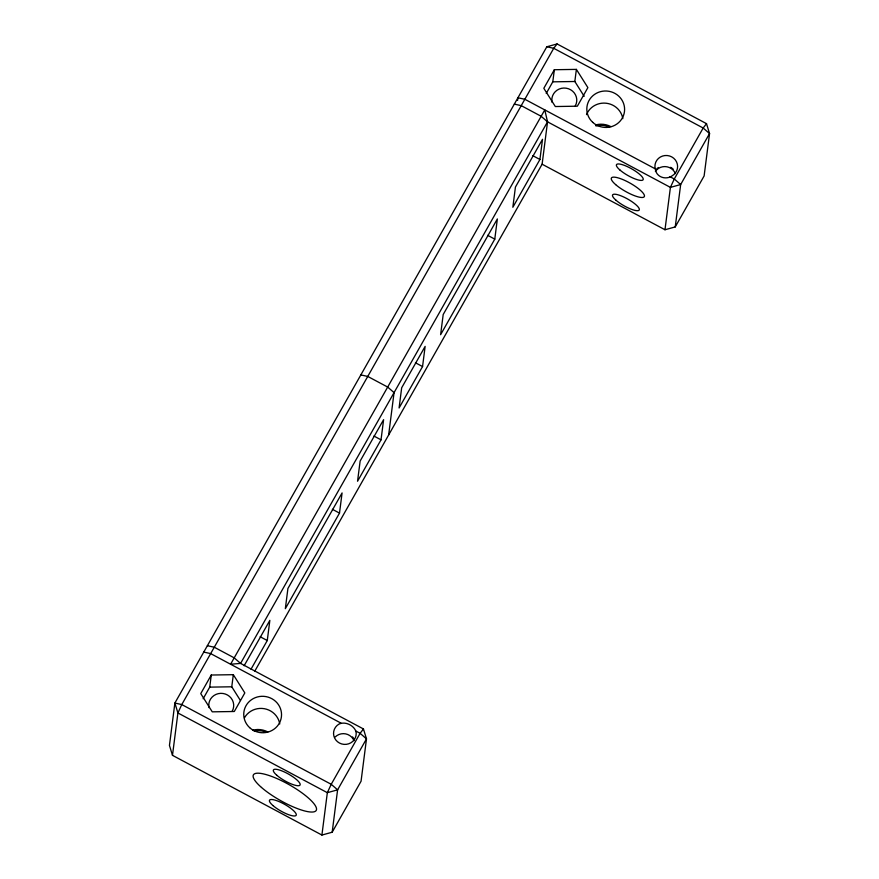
<?xml version="1.0" encoding="UTF-8"?>
<svg xmlns="http://www.w3.org/2000/svg" width="879" height="879" viewBox="0 0 879 879"><rect width="100%" height="100%" fill="white"/><g stroke="black" fill="none" stroke-linecap="round" stroke-linejoin="round"><path stroke-width="1.32" d="M172.482 755.336L177.91 712.968L181.777 704.573L553.726 48.301L557.088 43.95L706.518 123.664L709.551 133.575L704.123 175.954L675.237 226.925L664.985 229.749L542.112 164.208L547.54 121.84L544.771 109.908L230.595 664.227L240.582 663.414L363.456 728.966L366.488 738.876L361.06 781.244L332.174 832.226L321.912 835.05L172.482 755.336L169.449 745.425L174.877 703.046L546.826 46.774L557.088 43.95M203.148 698.739L209.729 687.136L211.279 675.028L233.32 674.687L244.823 692.916L234.297 711.496L212.257 711.836L200.753 693.597L211.279 675.028M240.396 700.464L231.77 686.785L233.32 674.687M251.02 669.205L267.271 640.538L269.853 620.354L244.131 665.755M339.503 513.105L342.085 492.932L287.916 588.501L285.334 608.675L339.503 513.105L332.383 509.304M321.912 835.05L327.34 792.682L331.218 784.288L360.104 733.317L363.456 728.966M381.025 439.83L383.607 419.657L360.137 461.068L357.555 481.242L381.025 439.83L373.916 436.039M332.174 832.226L337.602 789.847L366.488 738.876L360.104 733.317L355.83 731.042C353.325 725.032 344.997 721.154 338.953 724.109A11.35 10.933 7.3 0 0 339.448 743.041A11.35 10.933 7.3 0 0 356.204 733.317L355.83 731.042M388.639 434.995L394.067 392.627L387.683 387.068L367.752 376.443L360.851 374.915M422.557 366.554L425.139 346.381L401.67 387.793L399.088 407.977L422.557 366.554L415.437 362.763M494.778 239.132L497.36 218.948L443.192 314.528L440.61 334.701L494.778 239.132L487.669 235.33M517.599 100.404L517.94 97.756L524.84 99.272L655.305 168.867C656.053 177.162 665.886 180.349 672.182 175.8A11.35 10.933 7.3 0 0 671.688 156.858A11.35 10.933 7.3 0 0 654.932 166.592L655.305 168.867M539.926 159.484L542.508 139.311L515.424 187.095L512.842 207.268L539.926 159.484L532.806 155.682M546.222 93.449L552.792 81.835L554.352 69.727L576.382 69.386L587.886 87.614L577.36 106.194L555.319 106.535L543.815 88.307L554.352 69.727M584.183 96.305L574.833 81.494L576.382 69.386M664.985 229.749L670.413 187.381L674.281 178.986L703.167 128.015L706.518 123.664M675.237 226.925L680.665 184.546L709.551 133.575L703.167 128.015L553.726 48.301L546.826 46.774M514.325 104.118L521.225 105.645L541.156 116.281L547.54 121.84L240.582 663.414L234.199 657.855L214.278 647.23L207.378 645.702M254.767 671.193L542.112 164.208M552.792 81.835L574.833 81.494M209.729 687.136L231.77 686.785M203.763 652.075L210.663 653.602L341.129 723.197M670.007 176.712L674.281 178.986L680.665 184.546L670.413 187.381L547.54 121.84M260.162 636.737L267.271 640.538M552.078 102.349A12.482 12.02 7.3 0 1 566.153 88.186A12.482 12.02 7.3 0 1 575.262 105.909M655.393 171.394A11.35 10.933 7.3 0 1 675.402 173.613M656.833 168.702A12.108 11.658 7.3 0 1 658.536 167.515M670.622 167.318A12.108 11.658 7.3 0 1 673.182 169.142M595.632 124.939A20.041 19.305 7.3 0 1 610.883 126.631M595.951 125.994A18.909 18.217 7.3 0 1 609.235 127.048M586.513 114.622A18.909 18.217 7.3 0 1 606.136 103.217A18.909 18.217 7.3 0 1 622.826 118.654M209.015 707.65A12.482 12.02 7.3 0 1 223.09 693.487A12.482 12.02 7.3 0 1 232.199 711.21M335.229 736.976A11.35 10.933 7.3 0 1 354.006 740.678M352.512 736.943A12.108 11.658 7.3 0 1 353.765 738.591M252.57 730.24A20.041 19.305 7.3 0 1 267.809 731.932M254.075 730.998A18.909 18.217 7.3 0 1 266.172 732.35M244.483 717.769A18.909 18.217 7.3 0 1 264.293 708.694A18.909 18.217 7.3 0 1 279.753 723.955M337.602 789.847L327.34 792.682L177.91 712.968L174.877 703.046L181.777 704.573L331.218 784.288L337.602 789.847M615.652 184.612A18.909 4.736 29.5 0 0 643.714 197.171A18.909 4.736 29.5 0 0 624.178 180.14A18.909 4.736 29.5 0 0 615.652 184.612M616.025 200.258A15.317 3.835 29.5 0 0 638.758 210.433A15.317 3.835 29.5 0 0 622.936 196.643A15.317 3.835 29.5 0 0 616.025 200.258M619.904 169.988A15.317 3.835 29.5 0 0 642.637 180.162A15.317 3.835 29.5 0 0 626.804 166.373A15.317 3.835 29.5 0 0 619.904 169.988M592.688 122.313A18.909 18.217 7.3 0 0 624.079 113.655A18.909 18.217 7.3 0 0 600.346 91.691A18.909 18.217 7.3 0 0 592.688 122.313M276.841 775.289A15.317 3.835 29.5 0 0 299.574 785.463A15.317 3.835 29.5 0 0 283.741 771.674A15.317 3.835 29.5 0 0 276.841 775.289M272.962 805.56A15.317 3.835 29.5 0 0 295.696 815.723A15.317 3.835 29.5 0 0 279.863 801.934A15.317 3.835 29.5 0 0 272.962 805.56M261.481 787.452A36.116 9.043 29.5 0 0 315.089 811.438A36.116 9.043 29.5 0 0 277.764 778.926A36.116 9.043 29.5 0 0 261.481 787.452M249.614 727.614A18.909 18.217 7.3 0 0 281.016 718.945A18.909 18.217 7.3 0 0 257.283 696.992A18.909 18.217 7.3 0 0 249.614 727.614"/></g></svg>
